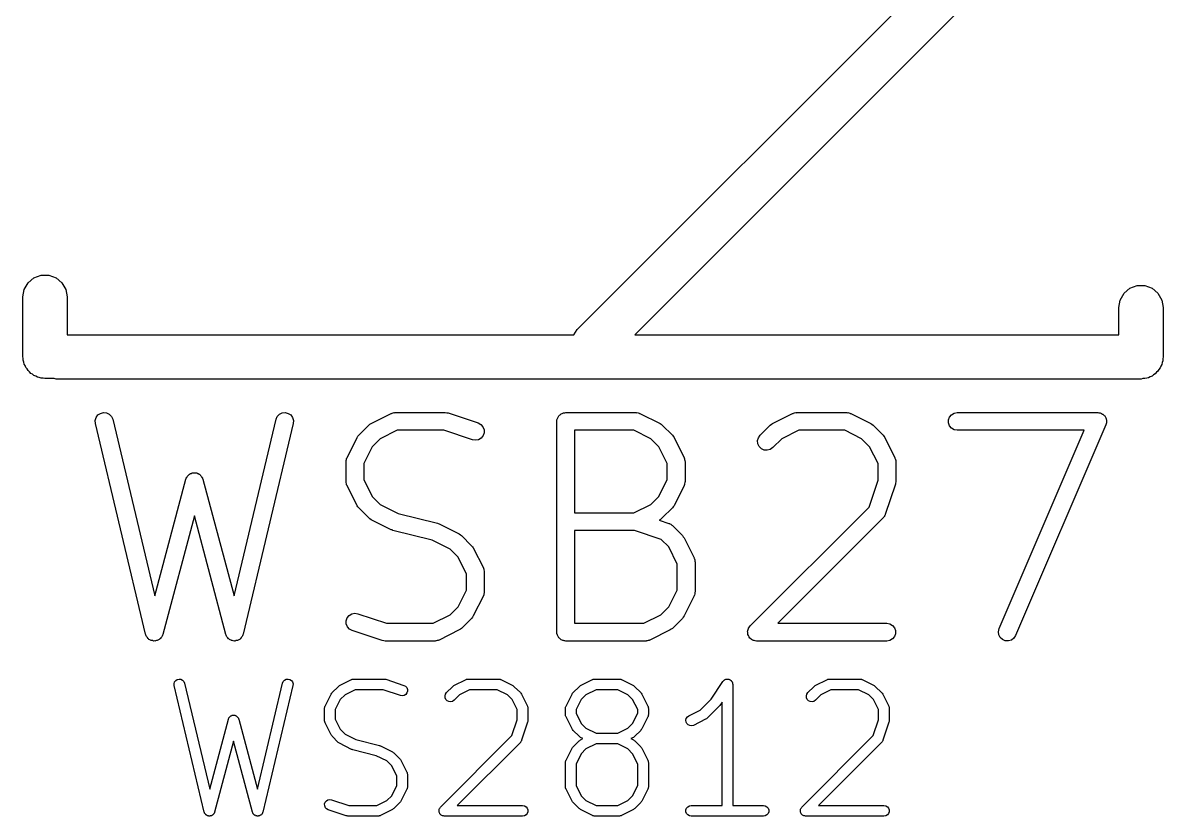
# Model space of a CAD drawing. Extents: x 0 to 102, y -163 to 0.
# Drawn here: x 68.69 to 73.91, y -160.7 to -157.06 of the extents above; entities that cross this region are included whole.
import ezdxf

# ---------------------------------------------------------------- set-up
doc = ezdxf.new("R2010")
doc.units = 0
doc.header["$MEASUREMENT"] = 0
doc.layers.add('BLACK', color=7, linetype='CONTINUOUS')

msp = doc.modelspace()

# ---------------------------------------------------------------- linework, layer by layer
at = {"layer": 'Black'}
for p, q in [((71.2282, -158.468), (73.7384, -155.958)), ((73.7384, -156.245), (71.4919, -158.492)), ((68.7127, -158.254), (68.7397, -158.231)), ((68.7397, -158.231), (68.7728, -158.219)), ((68.7728, -158.219), (68.8081, -158.219)), ((68.8081, -158.219), (68.8413, -158.231)), ((68.8413, -158.231), (68.8683, -158.254)), ((68.6889, -158.319), (68.695, -158.284)), ((68.695, -158.284), (68.7127, -158.254)), ((68.8683, -158.254), (68.886, -158.284)), ((68.886, -158.284), (68.8921, -158.319)), ((73.7317, -158.302), (73.7587, -158.279)), ((73.7587, -158.279), (73.7919, -158.267)), ((73.7919, -158.267), (73.8272, -158.267)), ((73.8272, -158.267), (73.8603, -158.279)), ((73.8603, -158.279), (73.8873, -158.302)), ((68.6889, -158.591), (68.6889, -158.319)), ((68.8921, -158.319), (68.8921, -158.492)), ((73.7079, -158.367), (73.714, -158.333)), ((73.714, -158.333), (73.7317, -158.302)), ((73.8873, -158.302), (73.905, -158.333)), ((73.905, -158.333), (73.9111, -158.367)), ((73.7079, -158.492), (73.7079, -158.367)), ((73.9111, -158.367), (73.9111, -158.593)), ((68.8921, -158.492), (71.2116, -158.492)), ((71.2116, -158.492), (71.2282, -158.468)), ((71.4919, -158.492), (73.7079, -158.492)), ((68.6904, -158.6), (68.6889, -158.591)), ((73.9111, -158.593), (73.9096, -158.602)), ((68.6904, -158.608), (68.6904, -158.6)), ((68.6935, -158.617), (68.6904, -158.608)), ((68.695, -158.626), (68.6935, -158.617)), ((68.6995, -158.633), (68.695, -158.626)), ((68.7025, -158.642), (68.6995, -158.633)), ((68.7082, -158.648), (68.7025, -158.642)), ((68.7127, -158.656), (68.7082, -158.648)), ((73.8975, -158.644), (73.8918, -158.651)), ((73.9005, -158.636), (73.8975, -158.644)), ((73.905, -158.628), (73.9005, -158.636)), ((73.9065, -158.619), (73.905, -158.628)), ((73.9096, -158.611), (73.9065, -158.619)), ((73.9096, -158.602), (73.9096, -158.611)), ((68.7195, -158.662), (68.7127, -158.656)), ((68.7252, -158.669), (68.7195, -158.662)), ((68.7329, -158.673), (68.7252, -158.669)), ((68.7397, -158.679), (68.7329, -158.673)), ((68.748, -158.682), (68.7397, -158.679)), ((68.7557, -158.686), (68.748, -158.682)), ((68.7645, -158.688), (68.7557, -158.686)), ((68.7728, -158.691), (68.7645, -158.688)), ((68.7817, -158.691), (68.7728, -158.691)), ((68.7905, -158.692), (68.7817, -158.691)), ((68.8209, -158.692), (68.7905, -158.692)), ((68.8236, -158.693), (68.8209, -158.692)), ((68.8325, -158.693), (68.8236, -158.693)), ((68.8413, -158.695), (68.8325, -158.693)), ((73.8095, -158.695), (68.8413, -158.695)), ((73.8183, -158.693), (73.8095, -158.695)), ((73.8272, -158.693), (73.8183, -158.693)), ((73.8355, -158.69), (73.8272, -158.693)), ((73.8443, -158.689), (73.8355, -158.69)), ((73.852, -158.684), (73.8443, -158.689)), ((73.8603, -158.681), (73.852, -158.684)), ((73.8671, -158.676), (73.8603, -158.681)), ((73.8748, -158.671), (73.8671, -158.676)), ((73.8805, -158.664), (73.8748, -158.671)), ((73.8873, -158.659), (73.8805, -158.664)), ((73.8918, -158.651), (73.8873, -158.659)), ((69.0245, -158.871), (69.033, -158.859)), ((69.033, -158.859), (69.0448, -158.852)), ((69.0448, -158.852), (69.0585, -158.848)), ((69.0585, -158.848), (69.0725, -158.85)), ((69.0725, -158.85), (69.0851, -158.856)), ((69.0851, -158.856), (69.0948, -158.866)), ((69.8543, -158.866), (69.864, -158.856)), ((69.864, -158.856), (69.8766, -158.85)), ((69.8766, -158.85), (69.8906, -158.848)), ((69.8906, -158.848), (69.9043, -158.852)), ((69.9043, -158.852), (69.9161, -158.859)), ((69.9161, -158.859), (69.9245, -158.871)), ((70.2837, -158.898), (70.3756, -158.852)), ((70.3756, -158.852), (70.3778, -158.852)), ((70.3778, -158.852), (70.3799, -158.851)), ((70.3799, -158.851), (70.3846, -158.85)), ((70.3846, -158.85), (70.3891, -158.848)), ((70.3891, -158.848), (70.3915, -158.849)), ((70.3915, -158.849), (70.3938, -158.848)), ((70.3938, -158.848), (70.6236, -158.848)), ((70.6236, -158.848), (70.63, -158.849)), ((70.63, -158.849), (70.6364, -158.85)), ((70.6364, -158.85), (70.7743, -158.896)), ((71.1467, -158.86), (71.149, -158.858)), ((71.149, -158.858), (71.1521, -158.856)), ((71.1521, -158.856), (71.1548, -158.854)), ((71.1548, -158.854), (71.1582, -158.852)), ((71.1582, -158.852), (71.1612, -158.851)), ((71.1612, -158.851), (71.1647, -158.85)), ((71.1647, -158.85), (71.1681, -158.849)), ((71.1681, -158.849), (71.1716, -158.849)), ((71.1716, -158.849), (71.1751, -158.848)), ((71.1751, -158.848), (71.4969, -158.848)), ((71.4969, -158.848), (71.4992, -158.849)), ((71.4992, -158.849), (71.5015, -158.848)), ((71.5015, -158.848), (71.5061, -158.85)), ((71.5061, -158.85), (71.5108, -158.851)), ((71.5108, -158.851), (71.5128, -158.852)), ((71.5128, -158.852), (71.515, -158.852)), ((71.515, -158.852), (71.607, -158.898)), ((72.1222, -158.898), (72.2141, -158.852)), ((72.2141, -158.852), (72.2163, -158.852)), ((72.2163, -158.852), (72.2184, -158.851)), ((72.2184, -158.851), (72.223, -158.85)), ((72.223, -158.85), (72.2276, -158.848)), ((72.2276, -158.848), (72.2299, -158.849)), ((72.2299, -158.849), (72.2323, -158.848)), ((72.2323, -158.848), (72.4621, -158.848)), ((72.4621, -158.848), (72.4644, -158.849)), ((72.4644, -158.849), (72.4667, -158.848)), ((72.4667, -158.848), (72.4713, -158.85)), ((72.4713, -158.85), (72.476, -158.851)), ((72.476, -158.851), (72.478, -158.852)), ((72.478, -158.852), (72.4802, -158.852)), ((72.4802, -158.852), (72.5722, -158.898)), ((72.9325, -158.869), (72.9415, -158.858)), ((72.9415, -158.858), (72.9537, -158.851)), ((72.9537, -158.851), (72.9676, -158.848)), ((72.9676, -158.848), (73.6111, -158.848)), ((73.6111, -158.848), (73.6157, -158.849)), ((73.6157, -158.849), (73.6204, -158.849)), ((73.6204, -158.849), (73.6226, -158.85)), ((73.6226, -158.85), (73.625, -158.851)), ((73.625, -158.851), (73.6291, -158.853)), ((73.6291, -158.853), (73.6334, -158.855)), ((73.6334, -158.855), (73.6351, -158.856)), ((73.6351, -158.856), (73.6372, -158.858)), ((73.6372, -158.858), (73.6402, -158.861)), ((69.0205, -158.884), (69.0245, -158.871)), ((69.0214, -158.898), (69.0205, -158.884)), ((69.2512, -159.863), (69.0214, -158.898)), ((69.0948, -158.866), (69.1004, -158.879)), ((69.1004, -158.879), (69.2929, -159.688)), ((69.6562, -159.688), (69.8487, -158.879)), ((69.9277, -158.898), (69.6979, -159.863)), ((69.8487, -158.879), (69.8543, -158.866)), ((69.9245, -158.871), (69.9286, -158.884)), ((69.9286, -158.884), (69.9277, -158.898)), ((70.2272, -158.952), (70.2731, -158.906)), ((70.2731, -158.906), (70.2784, -158.902)), ((70.2784, -158.902), (70.2837, -158.898)), ((70.7743, -158.896), (70.7867, -158.903)), ((70.7867, -158.903), (70.7961, -158.914)), ((71.1345, -158.889), (71.1351, -158.885)), ((71.1345, -159.854), (71.1345, -158.889)), ((71.1351, -158.882), (71.1363, -158.878)), ((71.1351, -158.885), (71.1351, -158.882)), ((71.1363, -158.878), (71.1369, -158.875)), ((71.1369, -158.875), (71.1387, -158.872)), ((71.1387, -158.872), (71.1399, -158.869)), ((71.1399, -158.869), (71.1422, -158.866)), ((71.1422, -158.866), (71.144, -158.863)), ((71.144, -158.863), (71.1467, -158.86)), ((71.607, -158.898), (71.6122, -158.902)), ((71.6122, -158.902), (71.6175, -158.906)), ((71.6175, -158.906), (71.6635, -158.952)), ((72.0656, -158.952), (72.1116, -158.906)), ((72.1116, -158.906), (72.1169, -158.902)), ((72.1169, -158.902), (72.1222, -158.898)), ((72.5722, -158.898), (72.5774, -158.902)), ((72.5774, -158.902), (72.5827, -158.906)), ((72.5827, -158.906), (72.6287, -158.952)), ((72.9276, -158.882), (72.9325, -158.869)), ((72.9276, -158.896), (72.9276, -158.882)), ((72.9325, -158.909), (72.9276, -158.896)), ((72.9415, -158.92), (72.9325, -158.909)), ((73.6485, -158.905), (73.2348, -159.87)), ((73.6402, -158.861), (73.6437, -158.864)), ((73.6437, -158.864), (73.6447, -158.867)), ((73.6447, -158.867), (73.6463, -158.869)), ((73.6463, -158.869), (73.6479, -158.873)), ((73.6479, -158.873), (73.65, -158.877)), ((73.6495, -158.9), (73.6485, -158.905)), ((73.6511, -158.896), (73.6495, -158.9)), ((73.65, -158.877), (73.6503, -158.879)), ((73.6503, -158.879), (73.6511, -158.882)), ((73.6511, -158.882), (73.6511, -158.886)), ((73.6511, -158.886), (73.6517, -158.891)), ((73.6517, -158.891), (73.6511, -158.893)), ((73.6511, -158.893), (73.6511, -158.896)), ((70.1736, -159.055), (70.2195, -158.963)), ((70.2195, -158.963), (70.2234, -158.957)), ((70.2234, -158.957), (70.2272, -158.952)), ((70.4034, -158.929), (70.3259, -158.968)), ((70.617, -158.929), (70.4034, -158.929)), ((70.7486, -158.973), (70.617, -158.929)), ((70.7972, -158.954), (70.7884, -158.965)), ((70.7961, -158.914), (70.8013, -158.927)), ((70.8017, -158.941), (70.7972, -158.954)), ((70.8013, -158.927), (70.8017, -158.941)), ((71.2158, -158.929), (71.2158, -159.308)), ((71.4873, -158.929), (71.2158, -158.929)), ((71.5647, -158.968), (71.4873, -158.929)), ((71.6635, -158.952), (71.6672, -158.957)), ((71.6672, -158.957), (71.6711, -158.963)), ((71.6711, -158.963), (71.7171, -159.055)), ((72.0575, -158.964), (72.0656, -158.952)), ((72.2419, -158.929), (72.1644, -158.968)), ((72.4525, -158.929), (72.2419, -158.929)), ((72.5299, -158.968), (72.4525, -158.929)), ((72.6287, -158.952), (72.6324, -158.957)), ((72.6324, -158.957), (72.6363, -158.963)), ((72.6363, -158.963), (72.6823, -159.055)), ((72.9537, -158.927), (72.9415, -158.92)), ((72.9676, -158.929), (72.9537, -158.927)), ((73.5495, -158.929), (72.9676, -158.929)), ((73.1601, -159.838), (73.5495, -158.929)), ((70.2893, -159.005), (70.2506, -159.082)), ((70.3259, -158.968), (70.2893, -159.005)), ((70.7626, -158.975), (70.7486, -158.973)), ((70.7764, -158.973), (70.7626, -158.975)), ((70.7884, -158.965), (70.7764, -158.973)), ((71.6014, -159.005), (71.5647, -158.968)), ((71.6401, -159.082), (71.6014, -159.005)), ((72.0539, -158.977), (72.0575, -158.964)), ((72.0551, -158.991), (72.0539, -158.977)), ((72.0611, -159.004), (72.0551, -158.991)), ((72.0711, -159.014), (72.0611, -159.004)), ((72.0839, -159.02), (72.0711, -159.014)), ((72.1231, -159.009), (72.1115, -159.018)), ((72.1644, -158.968), (72.1231, -159.009)), ((72.5666, -159.005), (72.5299, -158.968)), ((72.6053, -159.082), (72.5666, -159.005)), ((70.1696, -159.068), (70.1709, -159.063)), ((70.1697, -159.07), (70.1696, -159.068)), ((70.1709, -159.063), (70.1717, -159.059)), ((70.1717, -159.059), (70.1729, -159.057)), ((70.1729, -159.057), (70.1736, -159.055)), ((71.7171, -159.055), (71.7177, -159.057)), ((71.7177, -159.057), (71.7189, -159.059)), ((71.7189, -159.059), (71.7197, -159.063)), ((71.7197, -159.063), (71.7211, -159.068)), ((71.7211, -159.068), (71.7209, -159.07)), ((72.0979, -159.021), (72.0839, -159.02)), ((72.1115, -159.018), (72.0979, -159.021)), ((72.6823, -159.055), (72.6829, -159.057)), ((72.6829, -159.057), (72.6841, -159.059)), ((72.6841, -159.059), (72.6849, -159.063)), ((72.6849, -159.063), (72.6863, -159.068)), ((72.6863, -159.068), (72.6861, -159.07)), ((70.1693, -159.073), (70.1697, -159.07)), ((70.1693, -159.165), (70.1693, -159.073)), ((70.2506, -159.082), (70.2506, -159.155)), ((71.6401, -159.155), (71.6401, -159.082)), ((71.7209, -159.07), (71.7214, -159.073)), ((71.7214, -159.073), (71.7214, -159.165)), ((72.6053, -159.158), (72.6053, -159.082)), ((72.6861, -159.07), (72.6866, -159.073)), ((72.6866, -159.073), (72.6866, -159.165)), ((69.2929, -159.688), (69.4353, -159.154)), ((69.4353, -159.154), (69.4368, -159.151)), ((69.4368, -159.151), (69.4377, -159.147)), ((69.4377, -159.147), (69.4397, -159.145)), ((69.4397, -159.145), (69.4412, -159.141)), ((69.4412, -159.141), (69.4438, -159.139)), ((69.4438, -159.139), (69.4458, -159.136)), ((69.4458, -159.136), (69.4487, -159.134)), ((69.4487, -159.134), (69.4512, -159.131)), ((69.4512, -159.131), (69.4545, -159.13)), ((69.4545, -159.13), (69.4574, -159.128)), ((69.4574, -159.128), (69.4608, -159.127)), ((69.4608, -159.127), (69.464, -159.125)), ((69.464, -159.125), (69.4676, -159.125)), ((69.4676, -159.125), (69.471, -159.124)), ((69.471, -159.124), (69.4745, -159.124)), ((69.4745, -159.124), (69.478, -159.124)), ((69.478, -159.124), (69.4815, -159.125)), ((69.4815, -159.125), (69.4851, -159.125)), ((69.4851, -159.125), (69.4883, -159.127)), ((69.4883, -159.127), (69.4917, -159.128)), ((69.4917, -159.128), (69.4946, -159.13)), ((69.4946, -159.13), (69.4979, -159.131)), ((69.4979, -159.131), (69.5004, -159.134)), ((69.5004, -159.134), (69.5032, -159.136)), ((69.5032, -159.136), (69.5053, -159.139)), ((69.5053, -159.139), (69.5079, -159.141)), ((69.5079, -159.141), (69.5093, -159.145)), ((69.5093, -159.145), (69.5114, -159.147)), ((69.5114, -159.147), (69.5123, -159.151)), ((69.5123, -159.151), (69.5138, -159.154)), ((69.5138, -159.154), (69.6562, -159.688)), ((70.1697, -159.167), (70.1693, -159.165)), ((70.1696, -159.169), (70.1697, -159.167)), ((70.1709, -159.174), (70.1696, -159.169)), ((70.2506, -159.155), (70.2893, -159.232)), ((71.6014, -159.232), (71.6401, -159.155)), ((71.7211, -159.169), (71.7197, -159.174)), ((71.7214, -159.165), (71.7209, -159.167)), ((71.7209, -159.167), (71.7211, -159.169)), ((72.5644, -159.281), (72.6053, -159.158)), ((72.6854, -159.171), (72.6845, -159.177)), ((72.6866, -159.165), (72.6854, -159.171)), ((70.1717, -159.179), (70.1709, -159.174)), ((70.1729, -159.181), (70.1717, -159.179)), ((70.1736, -159.183), (70.1729, -159.181)), ((70.2195, -159.275), (70.1736, -159.183)), ((71.7171, -159.183), (71.6711, -159.275)), ((71.7177, -159.181), (71.7171, -159.183)), ((71.7189, -159.179), (71.7177, -159.181)), ((71.7197, -159.174), (71.7189, -159.179)), ((72.6845, -159.177), (72.6385, -159.315)), ((70.2234, -159.28), (70.2195, -159.275)), ((70.2893, -159.232), (70.3259, -159.269)), ((70.3259, -159.269), (70.408, -159.31)), ((71.4873, -159.308), (71.5647, -159.269)), ((71.5647, -159.269), (71.6014, -159.232)), ((71.6711, -159.275), (71.6672, -159.28)), ((69.4745, -159.322), (69.33, -159.865)), ((69.6191, -159.865), (69.4745, -159.322)), ((70.2272, -159.285), (70.2234, -159.28)), ((70.2731, -159.331), (70.2272, -159.285)), ((70.408, -159.31), (70.5875, -159.355)), ((71.2158, -159.308), (71.4873, -159.308)), ((71.6635, -159.285), (71.6175, -159.331)), ((71.6672, -159.28), (71.6635, -159.285)), ((72.0197, -159.825), (72.5644, -159.281)), ((72.63, -159.329), (72.6287, -159.331)), ((72.6318, -159.328), (72.63, -159.329)), ((72.6341, -159.324), (72.6318, -159.328)), ((72.6368, -159.32), (72.6341, -159.324)), ((72.6374, -159.317), (72.6368, -159.32)), ((72.6385, -159.315), (72.6374, -159.317)), ((70.2784, -159.335), (70.2731, -159.331)), ((70.2837, -159.339), (70.2784, -159.335)), ((70.3756, -159.385), (70.2837, -159.339)), ((70.5875, -159.355), (70.5915, -159.357)), ((70.5915, -159.357), (70.5958, -159.358)), ((70.5958, -159.358), (70.6877, -159.404)), ((71.607, -159.339), (71.6028, -159.341)), ((71.6028, -159.341), (71.6476, -159.356)), ((71.6122, -159.335), (71.607, -159.339)), ((71.6175, -159.331), (71.6122, -159.335)), ((71.6476, -159.356), (71.6497, -159.357)), ((71.6497, -159.357), (71.6519, -159.358)), ((71.6519, -159.358), (71.6558, -159.36)), ((71.6558, -159.36), (71.66, -159.363)), ((71.66, -159.363), (71.6616, -159.364)), ((71.6616, -159.364), (71.6635, -159.366)), ((71.6635, -159.366), (71.7095, -159.412)), ((72.6287, -159.331), (72.1465, -159.813)), ((70.3799, -159.386), (70.3756, -159.385)), ((70.3839, -159.388), (70.3799, -159.386)), ((70.5634, -159.433), (70.3839, -159.388)), ((70.6455, -159.474), (70.5634, -159.433)), ((70.6877, -159.404), (70.693, -159.408)), ((70.693, -159.408), (70.6983, -159.412)), ((70.6983, -159.412), (70.7443, -159.458)), ((71.2158, -159.389), (71.2158, -159.813)), ((71.4903, -159.389), (71.2158, -159.389)), ((71.6128, -159.43), (71.4903, -159.389)), ((71.6473, -159.464), (71.6128, -159.43)), ((71.7095, -159.412), (71.7132, -159.417)), ((71.7132, -159.417), (71.7171, -159.422)), ((71.7171, -159.422), (71.763, -159.514)), ((70.6821, -159.51), (70.6455, -159.474)), ((70.7443, -159.458), (70.748, -159.463)), ((70.748, -159.463), (70.7519, -159.468)), ((70.7519, -159.468), (70.7978, -159.56)), ((71.686, -159.542), (71.6473, -159.464)), ((70.7208, -159.588), (70.6821, -159.51)), ((71.763, -159.514), (71.7637, -159.516)), ((71.7637, -159.516), (71.7649, -159.518)), ((71.7649, -159.518), (71.7657, -159.523)), ((71.7657, -159.523), (71.767, -159.528)), ((71.767, -159.528), (71.7669, -159.53)), ((71.7669, -159.53), (71.7673, -159.532)), ((71.7673, -159.532), (71.7673, -159.67)), ((70.7208, -159.661), (70.7208, -159.588)), ((70.7978, -159.56), (70.7985, -159.562)), ((70.7985, -159.562), (70.7997, -159.564)), ((70.7997, -159.564), (70.8005, -159.569)), ((70.8005, -159.569), (70.8019, -159.574)), ((70.8019, -159.574), (70.8017, -159.576)), ((70.8017, -159.576), (70.8021, -159.578)), ((70.8021, -159.578), (70.8021, -159.67)), ((71.686, -159.661), (71.686, -159.542)), ((70.6821, -159.738), (70.7208, -159.661)), ((70.7978, -159.688), (70.7519, -159.78)), ((70.7985, -159.686), (70.7978, -159.688)), ((70.7997, -159.684), (70.7985, -159.686)), ((70.8005, -159.679), (70.7997, -159.684)), ((70.8019, -159.675), (70.8005, -159.679)), ((70.8021, -159.67), (70.8017, -159.672)), ((70.8017, -159.672), (70.8019, -159.675)), ((71.6473, -159.738), (71.686, -159.661)), ((71.763, -159.688), (71.7171, -159.78)), ((71.7637, -159.686), (71.763, -159.688)), ((71.7649, -159.684), (71.7637, -159.686)), ((71.7657, -159.679), (71.7649, -159.684)), ((71.767, -159.675), (71.7657, -159.679)), ((71.7673, -159.67), (71.7669, -159.672)), ((71.7669, -159.672), (71.767, -159.675)), ((70.6455, -159.775), (70.6821, -159.738)), ((71.6107, -159.775), (71.6473, -159.738)), ((70.1697, -159.802), (70.1742, -159.789)), ((70.1742, -159.789), (70.183, -159.778)), ((70.183, -159.778), (70.195, -159.77)), ((70.195, -159.77), (70.2088, -159.767)), ((70.2088, -159.767), (70.2228, -159.77)), ((70.2228, -159.77), (70.3544, -159.813)), ((70.568, -159.813), (70.6455, -159.775)), ((70.7443, -159.791), (70.6983, -159.837)), ((70.748, -159.786), (70.7443, -159.791)), ((70.7519, -159.78), (70.748, -159.786)), ((71.5332, -159.813), (71.6107, -159.775)), ((71.7095, -159.791), (71.6635, -159.837)), ((71.7132, -159.786), (71.7095, -159.791)), ((71.7171, -159.78), (71.7132, -159.786)), ((70.1701, -159.816), (70.1697, -159.802)), ((70.1753, -159.829), (70.1701, -159.816)), ((70.1847, -159.84), (70.1753, -159.829)), ((70.1971, -159.847), (70.1847, -159.84)), ((70.335, -159.893), (70.1971, -159.847)), ((70.3544, -159.813), (70.568, -159.813)), ((70.6877, -159.844), (70.5958, -159.89)), ((70.693, -159.841), (70.6877, -159.844)), ((70.6983, -159.837), (70.693, -159.841)), ((71.2158, -159.813), (71.5332, -159.813)), ((71.6529, -159.844), (71.561, -159.89)), ((71.6582, -159.841), (71.6529, -159.844)), ((71.6635, -159.837), (71.6582, -159.841)), ((72.0079, -159.85), (72.0084, -159.849)), ((72.0084, -159.856), (72.0079, -159.85)), ((72.0084, -159.847), (72.0102, -159.842)), ((72.0084, -159.849), (72.0084, -159.847)), ((72.0102, -159.842), (72.0116, -159.837)), ((72.0116, -159.837), (72.0126, -159.835)), ((72.0126, -159.835), (72.0132, -159.834)), ((72.0132, -159.834), (72.0166, -159.83)), ((72.0166, -159.83), (72.0197, -159.825)), ((72.1465, -159.813), (72.6459, -159.813)), ((72.6459, -159.813), (72.6598, -159.816)), ((72.6598, -159.816), (72.672, -159.823)), ((72.672, -159.823), (72.6811, -159.834)), ((72.6811, -159.834), (72.6859, -159.847)), ((72.6859, -159.847), (72.6859, -159.861)), ((73.1569, -159.852), (73.1601, -159.838)), ((69.2528, -159.867), (69.2512, -159.863)), ((69.2539, -159.871), (69.2528, -159.867)), ((69.2556, -159.874), (69.2539, -159.871)), ((69.2568, -159.876), (69.2556, -159.874)), ((69.2596, -159.879), (69.2568, -159.876)), ((69.262, -159.883), (69.2596, -159.879)), ((69.2644, -159.885), (69.262, -159.883)), ((69.2665, -159.887), (69.2644, -159.885)), ((69.2702, -159.889), (69.2665, -159.887)), ((69.2736, -159.891), (69.2702, -159.889)), ((69.2764, -159.892), (69.2736, -159.891)), ((69.2791, -159.893), (69.2764, -159.892)), ((69.2832, -159.893), (69.2791, -159.893)), ((69.2872, -159.895), (69.2832, -159.893)), ((69.2902, -159.894), (69.2872, -159.895)), ((69.2931, -159.895), (69.2902, -159.894)), ((69.2971, -159.894), (69.2931, -159.895)), ((69.3013, -159.893), (69.2971, -159.894)), ((69.3039, -159.892), (69.3013, -159.893)), ((69.3068, -159.891), (69.3039, -159.892)), ((69.3103, -159.889), (69.3068, -159.891)), ((69.314, -159.887), (69.3103, -159.889)), ((69.3161, -159.885), (69.314, -159.887)), ((69.3186, -159.884), (69.3161, -159.885)), ((69.3211, -159.88), (69.3186, -159.884)), ((69.324, -159.877), (69.3211, -159.88)), ((69.3253, -159.875), (69.324, -159.877)), ((69.327, -159.872), (69.3253, -159.875)), ((69.3282, -159.868), (69.327, -159.872)), ((69.33, -159.865), (69.3282, -159.868)), ((69.6209, -159.868), (69.6191, -159.865)), ((69.6221, -159.872), (69.6209, -159.868)), ((69.6238, -159.875), (69.6221, -159.872)), ((69.6251, -159.877), (69.6238, -159.875)), ((69.628, -159.88), (69.6251, -159.877)), ((69.6305, -159.884), (69.628, -159.88)), ((69.6329, -159.885), (69.6305, -159.884)), ((69.635, -159.887), (69.6329, -159.885)), ((69.6388, -159.889), (69.635, -159.887)), ((69.6423, -159.891), (69.6388, -159.889)), ((69.6451, -159.892), (69.6423, -159.891)), ((69.6478, -159.893), (69.6451, -159.892)), ((69.6519, -159.894), (69.6478, -159.893)), ((69.656, -159.895), (69.6519, -159.894)), ((69.6589, -159.894), (69.656, -159.895)), ((69.6619, -159.895), (69.6589, -159.894)), ((69.6659, -159.893), (69.6619, -159.895)), ((69.67, -159.893), (69.6659, -159.893)), ((69.6727, -159.892), (69.67, -159.893)), ((69.6755, -159.891), (69.6727, -159.892)), ((69.6789, -159.889), (69.6755, -159.891)), ((69.6826, -159.887), (69.6789, -159.889)), ((69.6847, -159.885), (69.6826, -159.887)), ((69.6871, -159.883), (69.6847, -159.885)), ((69.6895, -159.879), (69.6871, -159.883)), ((69.6923, -159.876), (69.6895, -159.879)), ((69.6935, -159.874), (69.6923, -159.876)), ((69.6952, -159.871), (69.6935, -159.874)), ((69.6963, -159.867), (69.6952, -159.871)), ((69.6979, -159.863), (69.6963, -159.867)), ((70.3414, -159.894), (70.335, -159.893)), ((70.3478, -159.895), (70.3414, -159.894)), ((70.5776, -159.895), (70.3478, -159.895)), ((70.5799, -159.894), (70.5776, -159.895)), ((70.5823, -159.894), (70.5799, -159.894)), ((70.5868, -159.893), (70.5823, -159.894)), ((70.5915, -159.892), (70.5868, -159.893)), ((70.5936, -159.891), (70.5915, -159.892)), ((70.5958, -159.89), (70.5936, -159.891)), ((71.1351, -159.858), (71.1345, -159.854)), ((71.1351, -159.861), (71.1351, -159.858)), ((71.1363, -159.864), (71.1351, -159.861)), ((71.1369, -159.868), (71.1363, -159.864)), ((71.1387, -159.871), (71.1369, -159.868)), ((71.1399, -159.874), (71.1387, -159.871)), ((71.1422, -159.877), (71.1399, -159.874)), ((71.144, -159.88), (71.1422, -159.877)), ((71.1467, -159.882), (71.144, -159.88)), ((71.149, -159.885), (71.1467, -159.882)), ((71.1521, -159.887), (71.149, -159.885)), ((71.1548, -159.889), (71.1521, -159.887)), ((71.1582, -159.89), (71.1548, -159.889)), ((71.1612, -159.892), (71.1582, -159.89)), ((71.1647, -159.893), (71.1612, -159.892)), ((71.1681, -159.894), (71.1647, -159.893)), ((71.1716, -159.894), (71.1681, -159.894)), ((71.1751, -159.895), (71.1716, -159.894)), ((71.5428, -159.895), (71.1751, -159.895)), ((71.5451, -159.894), (71.5428, -159.895)), ((71.5475, -159.894), (71.5451, -159.894)), ((71.552, -159.893), (71.5475, -159.894)), ((71.5567, -159.892), (71.552, -159.893)), ((71.5588, -159.891), (71.5567, -159.892)), ((71.561, -159.89), (71.5588, -159.891)), ((72.0084, -159.861), (72.0084, -159.856)), ((72.009, -159.863), (72.0084, -159.861)), ((72.0092, -159.865), (72.009, -159.863)), ((72.0114, -159.869), (72.0092, -159.865)), ((72.0132, -159.874), (72.0114, -159.869)), ((72.0144, -159.876), (72.0132, -159.874)), ((72.0151, -159.877), (72.0144, -159.876)), ((72.0189, -159.881), (72.0151, -159.877)), ((72.0223, -159.885), (72.0189, -159.881)), ((72.0238, -159.886), (72.0223, -159.885)), ((72.0251, -159.887), (72.0238, -159.886)), ((72.0299, -159.89), (72.0251, -159.887)), ((72.0345, -159.892), (72.0299, -159.89)), ((72.0363, -159.893), (72.0345, -159.892)), ((72.0379, -159.893), (72.0363, -159.893)), ((72.0432, -159.894), (72.0379, -159.893)), ((72.0484, -159.895), (72.0432, -159.894)), ((72.6459, -159.895), (72.0484, -159.895)), ((72.6598, -159.892), (72.6459, -159.895)), ((72.672, -159.885), (72.6598, -159.892)), ((72.6811, -159.874), (72.672, -159.885)), ((72.6859, -159.861), (72.6811, -159.874)), ((73.1586, -159.866), (73.1569, -159.852)), ((73.1649, -159.878), (73.1586, -159.866)), ((73.1752, -159.888), (73.1649, -159.878)), ((73.1882, -159.894), (73.1752, -159.888)), ((73.2023, -159.894), (73.1882, -159.894)), ((73.2158, -159.89), (73.2023, -159.894)), ((73.2271, -159.882), (73.2158, -159.89)), ((73.2348, -159.87), (73.2271, -159.882)), ((69.3815, -160.09), (69.3839, -160.082)), ((69.382, -160.099), (69.3815, -160.09)), ((69.5199, -160.678), (69.382, -160.099)), ((69.3839, -160.082), (69.389, -160.076)), ((69.389, -160.076), (69.3961, -160.071)), ((69.3961, -160.071), (69.4043, -160.069)), ((69.4043, -160.069), (69.4127, -160.07)), ((69.4127, -160.07), (69.4203, -160.074)), ((69.4203, -160.074), (69.4261, -160.08)), ((69.4261, -160.08), (69.4295, -160.088)), ((69.4295, -160.088), (69.545, -160.573)), ((69.7629, -160.573), (69.8784, -160.088)), ((69.9258, -160.099), (69.788, -160.678)), ((69.8784, -160.088), (69.8818, -160.08)), ((69.8818, -160.08), (69.8876, -160.074)), ((69.8876, -160.074), (69.8952, -160.07)), ((69.8952, -160.07), (69.9036, -160.069)), ((69.9036, -160.069), (69.9118, -160.071)), ((69.9118, -160.071), (69.9189, -160.076)), ((69.9189, -160.076), (69.9239, -160.082)), ((69.9239, -160.082), (69.9263, -160.09)), ((69.9263, -160.09), (69.9258, -160.099)), ((70.1055, -160.131), (70.1331, -160.104)), ((70.1331, -160.104), (70.1363, -160.101)), ((70.1363, -160.101), (70.1394, -160.099)), ((70.1394, -160.099), (70.1946, -160.071)), ((70.1946, -160.071), (70.1959, -160.071)), ((70.1959, -160.071), (70.1971, -160.07)), ((70.1971, -160.07), (70.1999, -160.07)), ((70.1999, -160.07), (70.2027, -160.069)), ((70.2027, -160.069), (70.2041, -160.069)), ((70.2041, -160.069), (70.2055, -160.069)), ((70.2055, -160.069), (70.3434, -160.069)), ((70.3434, -160.069), (70.3472, -160.07)), ((70.3472, -160.07), (70.3511, -160.07)), ((70.3511, -160.07), (70.4338, -160.098)), ((70.4338, -160.098), (70.4412, -160.102)), ((70.4412, -160.102), (70.4469, -160.108)), ((70.4469, -160.108), (70.45, -160.116)), ((70.6295, -160.131), (70.657, -160.104)), ((70.657, -160.104), (70.6602, -160.101)), ((70.6602, -160.101), (70.6634, -160.099)), ((70.6634, -160.099), (70.7185, -160.071)), ((70.7185, -160.071), (70.7199, -160.071)), ((70.7199, -160.071), (70.7211, -160.07)), ((70.7211, -160.07), (70.7239, -160.07)), ((70.7239, -160.07), (70.7266, -160.069)), ((70.7266, -160.069), (70.728, -160.069)), ((70.728, -160.069), (70.7294, -160.069)), ((70.7294, -160.069), (70.8673, -160.069)), ((70.8673, -160.069), (70.8687, -160.069)), ((70.8687, -160.069), (70.8701, -160.069)), ((70.8701, -160.069), (70.8728, -160.07)), ((70.8728, -160.07), (70.8757, -160.07)), ((70.8757, -160.07), (70.8769, -160.071)), ((70.8769, -160.071), (70.8782, -160.071)), ((70.8782, -160.071), (70.9334, -160.099)), ((70.9334, -160.099), (70.9365, -160.101)), ((70.9365, -160.101), (70.9397, -160.104)), ((70.9397, -160.104), (70.9673, -160.131)), ((71.2086, -160.131), (71.2362, -160.104)), ((71.2362, -160.104), (71.2394, -160.101)), ((71.2394, -160.101), (71.2425, -160.099)), ((71.2425, -160.099), (71.2976, -160.071)), ((71.2976, -160.071), (71.299, -160.071)), ((71.299, -160.071), (71.3002, -160.07)), ((71.3002, -160.07), (71.303, -160.07)), ((71.303, -160.07), (71.3058, -160.069)), ((71.3058, -160.069), (71.3072, -160.069)), ((71.3072, -160.069), (71.3086, -160.069)), ((71.3086, -160.069), (71.4189, -160.069)), ((71.4189, -160.069), (71.4202, -160.069)), ((71.4202, -160.069), (71.4216, -160.069)), ((71.4216, -160.069), (71.4244, -160.07)), ((71.4244, -160.07), (71.4272, -160.07)), ((71.4272, -160.07), (71.4284, -160.071)), ((71.4284, -160.071), (71.4298, -160.071)), ((71.4298, -160.071), (71.4849, -160.099)), ((71.4849, -160.099), (71.4881, -160.101)), ((71.4881, -160.101), (71.4913, -160.104)), ((71.4913, -160.104), (71.5188, -160.131)), ((71.8411, -160.161), (71.895, -160.08)), ((71.895, -160.08), (71.8959, -160.079)), ((71.8959, -160.079), (71.8966, -160.078)), ((71.8966, -160.078), (71.8988, -160.076)), ((71.8988, -160.076), (71.9008, -160.074)), ((71.9008, -160.074), (71.902, -160.073)), ((71.902, -160.073), (71.9031, -160.072)), ((71.9031, -160.072), (71.9058, -160.071)), ((71.9058, -160.071), (71.9084, -160.07)), ((71.9084, -160.07), (71.9097, -160.07)), ((71.9097, -160.07), (71.911, -160.069)), ((71.911, -160.069), (71.9139, -160.069)), ((71.9139, -160.069), (71.9168, -160.069)), ((71.9168, -160.069), (71.9181, -160.069)), ((71.9181, -160.069), (71.9195, -160.069)), ((71.9195, -160.069), (71.9222, -160.07)), ((71.9222, -160.07), (71.925, -160.071)), ((71.925, -160.071), (71.9262, -160.072)), ((71.9262, -160.072), (71.9274, -160.072)), ((71.9274, -160.072), (71.9297, -160.074)), ((71.9297, -160.074), (71.9321, -160.076)), ((71.9321, -160.076), (71.9329, -160.077)), ((71.9329, -160.077), (71.9339, -160.078)), ((71.9339, -160.078), (71.9354, -160.08)), ((71.9354, -160.08), (71.9371, -160.082)), ((71.9371, -160.082), (71.9375, -160.084)), ((71.9375, -160.084), (71.9382, -160.085)), ((71.9382, -160.085), (71.9387, -160.088)), ((71.9387, -160.088), (71.9395, -160.091)), ((71.9395, -160.091), (71.9394, -160.092)), ((71.9394, -160.092), (71.9396, -160.093)), ((71.9396, -160.093), (71.9396, -160.648)), ((72.2841, -160.131), (72.3117, -160.104)), ((72.3117, -160.104), (72.3149, -160.101)), ((72.3149, -160.101), (72.318, -160.099)), ((72.318, -160.099), (72.3732, -160.071)), ((72.3732, -160.071), (72.3745, -160.071)), ((72.3745, -160.071), (72.3757, -160.07)), ((72.3757, -160.07), (72.3785, -160.07)), ((72.3785, -160.07), (72.3813, -160.069)), ((72.3813, -160.069), (72.3827, -160.069)), ((72.3827, -160.069), (72.3841, -160.069)), ((72.3841, -160.069), (72.5219, -160.069)), ((72.5219, -160.069), (72.5233, -160.069)), ((72.5233, -160.069), (72.5247, -160.069)), ((72.5247, -160.069), (72.5275, -160.07)), ((72.5275, -160.07), (72.5303, -160.07)), ((72.5303, -160.07), (72.5315, -160.071)), ((72.5315, -160.071), (72.5329, -160.071)), ((72.5329, -160.071), (72.588, -160.099)), ((72.588, -160.099), (72.5911, -160.101)), ((72.5911, -160.101), (72.5943, -160.104)), ((72.5943, -160.104), (72.6219, -160.131)), ((70.0733, -160.193), (70.1009, -160.138)), ((70.1009, -160.138), (70.1033, -160.134)), ((70.1033, -160.134), (70.1055, -160.131)), ((70.1428, -160.163), (70.1195, -160.209)), ((70.1648, -160.141), (70.1428, -160.163)), ((70.2112, -160.118), (70.1648, -160.141)), ((70.3394, -160.118), (70.2112, -160.118)), ((70.4184, -160.144), (70.3394, -160.118)), ((70.4268, -160.145), (70.4184, -160.144)), ((70.435, -160.144), (70.4268, -160.145)), ((70.4423, -160.139), (70.435, -160.144)), ((70.4475, -160.132), (70.4423, -160.139)), ((70.4502, -160.124), (70.4475, -160.132)), ((70.45, -160.116), (70.4502, -160.124)), ((70.6224, -160.146), (70.6246, -160.138)), ((70.6231, -160.155), (70.6224, -160.146)), ((70.6267, -160.162), (70.6231, -160.155)), ((70.6246, -160.138), (70.6295, -160.131)), ((70.6327, -160.168), (70.6267, -160.162)), ((70.6887, -160.141), (70.6639, -160.166)), ((70.7352, -160.118), (70.6887, -160.141)), ((70.8616, -160.118), (70.7352, -160.118)), ((70.908, -160.141), (70.8616, -160.118)), ((70.93, -160.163), (70.908, -160.141)), ((70.9532, -160.209), (70.93, -160.163)), ((70.9673, -160.131), (70.9695, -160.134)), ((70.9695, -160.134), (70.9719, -160.138)), ((70.9719, -160.138), (70.9994, -160.193)), ((71.1764, -160.193), (71.204, -160.138)), ((71.204, -160.138), (71.2063, -160.134)), ((71.2063, -160.134), (71.2086, -160.131)), ((71.2459, -160.163), (71.2226, -160.209)), ((71.2678, -160.141), (71.2459, -160.163)), ((71.3143, -160.118), (71.2678, -160.141)), ((71.4131, -160.118), (71.3143, -160.118)), ((71.4596, -160.141), (71.4131, -160.118)), ((71.4816, -160.163), (71.4596, -160.141)), ((71.5048, -160.209), (71.4816, -160.163)), ((71.5188, -160.131), (71.5211, -160.134)), ((71.5211, -160.134), (71.5234, -160.138)), ((71.5234, -160.138), (71.551, -160.193)), ((71.7905, -160.211), (71.8411, -160.161)), ((72.277, -160.146), (72.2792, -160.138)), ((72.2778, -160.155), (72.277, -160.146)), ((72.2814, -160.162), (72.2778, -160.155)), ((72.2792, -160.138), (72.2841, -160.131)), ((72.2873, -160.168), (72.2814, -160.162)), ((72.3434, -160.141), (72.3186, -160.166)), ((72.3898, -160.118), (72.3434, -160.141)), ((72.5162, -160.118), (72.3898, -160.118)), ((72.5627, -160.141), (72.5162, -160.118)), ((72.5846, -160.163), (72.5627, -160.141)), ((72.6079, -160.209), (72.5846, -160.163)), ((72.6219, -160.131), (72.6242, -160.134)), ((72.6242, -160.134), (72.6265, -160.138)), ((72.6265, -160.138), (72.6541, -160.193)), ((70.0708, -160.204), (70.071, -160.202)), ((70.0708, -160.259), (70.0708, -160.204)), ((70.0709, -160.201), (70.0718, -160.198)), ((70.071, -160.202), (70.0709, -160.201)), ((70.0718, -160.198), (70.0722, -160.195)), ((70.0722, -160.195), (70.0729, -160.194)), ((70.0729, -160.194), (70.0733, -160.193)), ((70.1195, -160.209), (70.1195, -160.253)), ((70.6404, -160.172), (70.6327, -160.168)), ((70.6488, -160.173), (70.6404, -160.172)), ((70.657, -160.171), (70.6488, -160.173)), ((70.6639, -160.166), (70.657, -160.171)), ((70.9532, -160.255), (70.9532, -160.209)), ((70.9994, -160.193), (70.9998, -160.194)), ((70.9998, -160.194), (71.0005, -160.195)), ((71.0005, -160.195), (71.001, -160.198)), ((71.001, -160.198), (71.0019, -160.201)), ((71.0019, -160.201), (71.0018, -160.202)), ((71.0018, -160.202), (71.002, -160.204)), ((71.002, -160.204), (71.002, -160.259)), ((71.1739, -160.204), (71.1741, -160.202)), ((71.1739, -160.231), (71.1739, -160.204)), ((71.174, -160.201), (71.1748, -160.198)), ((71.1741, -160.202), (71.174, -160.201)), ((71.1748, -160.198), (71.1753, -160.195)), ((71.1753, -160.195), (71.176, -160.194)), ((71.176, -160.194), (71.1764, -160.193)), ((71.2226, -160.209), (71.2226, -160.225)), ((71.5048, -160.225), (71.5048, -160.209)), ((71.551, -160.193), (71.5514, -160.194)), ((71.5514, -160.194), (71.5521, -160.195)), ((71.5521, -160.195), (71.5526, -160.198)), ((71.5526, -160.198), (71.5534, -160.201)), ((71.5534, -160.201), (71.5533, -160.202)), ((71.5533, -160.202), (71.5536, -160.204)), ((71.5536, -160.204), (71.5536, -160.231)), ((71.7389, -160.237), (71.7905, -160.211)), ((71.8773, -160.193), (71.8222, -160.248)), ((71.8787, -160.191), (71.8773, -160.193)), ((71.8804, -160.19), (71.8787, -160.191)), ((71.8909, -160.174), (71.8804, -160.19)), ((71.8909, -160.648), (71.8909, -160.174)), ((72.295, -160.172), (72.2873, -160.168)), ((72.3035, -160.173), (72.295, -160.172)), ((72.3116, -160.171), (72.3035, -160.173)), ((72.3186, -160.166), (72.3116, -160.171)), ((72.6079, -160.255), (72.6079, -160.209)), ((72.6541, -160.193), (72.6545, -160.194)), ((72.6545, -160.194), (72.6552, -160.195)), ((72.6552, -160.195), (72.6557, -160.198)), ((72.6557, -160.198), (72.6565, -160.201)), ((72.6565, -160.201), (72.6564, -160.202)), ((72.6564, -160.202), (72.6566, -160.204)), ((72.6566, -160.204), (72.6566, -160.259)), ((69.545, -160.573), (69.6304, -160.252)), ((69.6304, -160.252), (69.6313, -160.251)), ((69.6313, -160.251), (69.6318, -160.248)), ((69.6318, -160.248), (69.633, -160.247)), ((69.633, -160.247), (69.6339, -160.245)), ((69.6339, -160.245), (69.6355, -160.243)), ((69.6355, -160.243), (69.6367, -160.242)), ((69.6367, -160.242), (69.6384, -160.24)), ((69.6384, -160.24), (69.6399, -160.239)), ((69.6399, -160.239), (69.6419, -160.238)), ((69.6419, -160.238), (69.6436, -160.237)), ((69.6436, -160.237), (69.6457, -160.236)), ((69.6457, -160.236), (69.6476, -160.235)), ((69.6476, -160.235), (69.6497, -160.235)), ((69.6497, -160.235), (69.6518, -160.234)), ((69.6518, -160.234), (69.6539, -160.235)), ((69.6539, -160.235), (69.656, -160.234)), ((69.656, -160.234), (69.6581, -160.235)), ((69.6581, -160.235), (69.6603, -160.235)), ((69.6603, -160.235), (69.6622, -160.236)), ((69.6622, -160.236), (69.6642, -160.237)), ((69.6642, -160.237), (69.666, -160.238)), ((69.666, -160.238), (69.6679, -160.239)), ((69.6679, -160.239), (69.6694, -160.24)), ((69.6694, -160.24), (69.6711, -160.242)), ((69.6711, -160.242), (69.6724, -160.243)), ((69.6724, -160.243), (69.6739, -160.245)), ((69.6739, -160.245), (69.6748, -160.247)), ((69.6748, -160.247), (69.676, -160.248)), ((69.676, -160.248), (69.6766, -160.251)), ((69.6766, -160.251), (69.6775, -160.252)), ((69.6775, -160.252), (69.7629, -160.573)), ((70.071, -160.26), (70.0708, -160.259)), ((70.0709, -160.262), (70.071, -160.26)), ((70.0718, -160.264), (70.0709, -160.262)), ((70.0722, -160.267), (70.0718, -160.264)), ((70.0729, -160.268), (70.0722, -160.267)), ((70.0733, -160.27), (70.0729, -160.268)), ((70.1195, -160.253), (70.1428, -160.299)), ((70.9287, -160.328), (70.9532, -160.255)), ((71.0008, -160.266), (70.9732, -160.349)), ((71.0013, -160.263), (71.0008, -160.266)), ((71.002, -160.259), (71.0013, -160.263)), ((71.1741, -160.233), (71.1739, -160.231)), ((71.174, -160.234), (71.1741, -160.233)), ((71.1748, -160.237), (71.174, -160.234)), ((71.1753, -160.24), (71.1748, -160.237)), ((71.176, -160.241), (71.1753, -160.24)), ((71.1764, -160.242), (71.176, -160.241)), ((71.204, -160.297), (71.1764, -160.242)), ((71.2226, -160.225), (71.2459, -160.272)), ((71.4816, -160.272), (71.5048, -160.225)), ((71.551, -160.242), (71.5234, -160.297)), ((71.5514, -160.241), (71.551, -160.242)), ((71.5521, -160.24), (71.5514, -160.241)), ((71.5526, -160.237), (71.5521, -160.24)), ((71.5534, -160.234), (71.5526, -160.237)), ((71.5536, -160.231), (71.5533, -160.233)), ((71.5533, -160.233), (71.5534, -160.234)), ((71.7254, -160.257), (71.7274, -160.249)), ((71.7264, -160.266), (71.7254, -160.257)), ((71.7302, -160.273), (71.7264, -160.266)), ((71.7274, -160.249), (71.7321, -160.242)), ((71.7321, -160.242), (71.7389, -160.237)), ((71.8158, -160.253), (71.7607, -160.281)), ((71.819, -160.251), (71.8158, -160.253)), ((71.8222, -160.248), (71.819, -160.251)), ((72.5834, -160.328), (72.6079, -160.255)), ((72.6554, -160.266), (72.6278, -160.349)), ((72.656, -160.263), (72.6554, -160.266)), ((72.6566, -160.259), (72.656, -160.263)), ((70.1009, -160.325), (70.0733, -160.27)), ((70.1428, -160.299), (70.1648, -160.321)), ((70.1648, -160.321), (70.214, -160.346)), ((71.2063, -160.3), (71.204, -160.297)), ((71.2086, -160.304), (71.2063, -160.3)), ((71.2362, -160.331), (71.2086, -160.304)), ((71.2459, -160.272), (71.2678, -160.294)), ((71.2678, -160.294), (71.3143, -160.317)), ((71.3143, -160.317), (71.4131, -160.317)), ((71.4131, -160.317), (71.4596, -160.294)), ((71.4596, -160.294), (71.4816, -160.272)), ((71.5188, -160.304), (71.4913, -160.331)), ((71.5211, -160.3), (71.5188, -160.304)), ((71.5234, -160.297), (71.5211, -160.3)), ((71.7364, -160.279), (71.7302, -160.273)), ((71.7441, -160.282), (71.7364, -160.279)), ((71.7526, -160.283), (71.7441, -160.282)), ((71.7607, -160.281), (71.7526, -160.283)), ((69.6539, -160.353), (69.5672, -160.679)), ((69.7407, -160.679), (69.6539, -160.353)), ((70.1033, -160.328), (70.1009, -160.325)), ((70.1055, -160.331), (70.1033, -160.328)), ((70.1331, -160.359), (70.1055, -160.331)), ((70.1363, -160.361), (70.1331, -160.359)), ((70.1394, -160.363), (70.1363, -160.361)), ((70.1946, -160.391), (70.1394, -160.363)), ((70.214, -160.346), (70.3217, -160.373)), ((70.3217, -160.373), (70.3241, -160.374)), ((70.6019, -160.655), (70.9287, -160.328)), ((70.9673, -160.359), (70.678, -160.648)), ((70.9681, -160.358), (70.9673, -160.359)), ((70.9692, -160.357), (70.9681, -160.358)), ((70.9705, -160.354), (70.9692, -160.357)), ((70.9721, -160.352), (70.9705, -160.354)), ((70.9725, -160.35), (70.9721, -160.352)), ((70.9732, -160.349), (70.9725, -160.35)), ((71.2086, -160.379), (71.2362, -160.352)), ((71.2394, -160.333), (71.2362, -160.331)), ((71.2362, -160.352), (71.2394, -160.35)), ((71.2425, -160.336), (71.2394, -160.333)), ((71.2394, -160.35), (71.2425, -160.347)), ((71.254, -160.341), (71.2425, -160.336)), ((71.2425, -160.347), (71.254, -160.341)), ((71.3143, -160.366), (71.2678, -160.389)), ((71.4131, -160.366), (71.3143, -160.366)), ((71.4596, -160.389), (71.4131, -160.366)), ((71.4849, -160.336), (71.4734, -160.341)), ((71.4734, -160.341), (71.4849, -160.347)), ((71.4881, -160.333), (71.4849, -160.336)), ((71.4849, -160.347), (71.4881, -160.35)), ((71.4913, -160.331), (71.4881, -160.333)), ((71.4881, -160.35), (71.4913, -160.352)), ((71.4913, -160.352), (71.5188, -160.379)), ((72.2565, -160.655), (72.5834, -160.328)), ((72.6219, -160.359), (72.3326, -160.648)), ((72.6227, -160.358), (72.6219, -160.359)), ((72.6238, -160.357), (72.6227, -160.358)), ((72.6251, -160.354), (72.6238, -160.357)), ((72.6268, -160.352), (72.6251, -160.354)), ((72.6271, -160.35), (72.6268, -160.352)), ((72.6278, -160.349), (72.6271, -160.35)), ((70.1971, -160.392), (70.1946, -160.391)), ((70.1996, -160.393), (70.1971, -160.392)), ((70.3073, -160.42), (70.1996, -160.393)), ((70.3565, -160.444), (70.3073, -160.42)), ((70.3241, -160.374), (70.3267, -160.375)), ((70.3267, -160.375), (70.3818, -160.402)), ((70.3818, -160.402), (70.385, -160.405)), ((70.385, -160.405), (70.3882, -160.407)), ((70.3882, -160.407), (70.4158, -160.435)), ((71.1764, -160.441), (71.204, -160.386)), ((71.204, -160.386), (71.2063, -160.383)), ((71.2063, -160.383), (71.2086, -160.379)), ((71.2459, -160.411), (71.2226, -160.458)), ((71.2678, -160.389), (71.2459, -160.411)), ((71.4816, -160.411), (71.4596, -160.389)), ((71.5048, -160.458), (71.4816, -160.411)), ((71.5188, -160.379), (71.5211, -160.383)), ((71.5211, -160.383), (71.5234, -160.386)), ((71.5234, -160.386), (71.551, -160.441)), ((70.3785, -160.466), (70.3565, -160.444)), ((70.4017, -160.513), (70.3785, -160.466)), ((70.4158, -160.435), (70.418, -160.438)), ((70.418, -160.438), (70.4203, -160.441)), ((70.4203, -160.441), (70.4479, -160.496)), ((71.1739, -160.452), (71.1741, -160.45)), ((71.1739, -160.562), (71.1739, -160.452)), ((71.174, -160.449), (71.1748, -160.446)), ((71.1741, -160.45), (71.174, -160.449)), ((71.1748, -160.446), (71.1753, -160.443)), ((71.1753, -160.443), (71.176, -160.442)), ((71.176, -160.442), (71.1764, -160.441)), ((71.2226, -160.458), (71.2226, -160.556)), ((71.5048, -160.556), (71.5048, -160.458)), ((71.551, -160.441), (71.5514, -160.442)), ((71.5514, -160.442), (71.5521, -160.443)), ((71.5521, -160.443), (71.5526, -160.446)), ((71.5526, -160.446), (71.5534, -160.449)), ((71.5534, -160.449), (71.5533, -160.45)), ((71.5533, -160.45), (71.5536, -160.452)), ((71.5536, -160.452), (71.5536, -160.562)), ((70.4017, -160.556), (70.4017, -160.513)), ((70.4479, -160.496), (70.4483, -160.497)), ((70.4483, -160.497), (70.449, -160.499)), ((70.449, -160.499), (70.4495, -160.501)), ((70.4495, -160.501), (70.4503, -160.504)), ((70.4503, -160.504), (70.4502, -160.506)), ((70.4502, -160.506), (70.4505, -160.507)), ((70.4505, -160.507), (70.4505, -160.562)), ((70.3785, -160.603), (70.4017, -160.556)), ((70.4479, -160.573), (70.4203, -160.628)), ((70.4483, -160.572), (70.4479, -160.573)), ((70.449, -160.57), (70.4483, -160.572)), ((70.4495, -160.568), (70.449, -160.57)), ((70.4503, -160.565), (70.4495, -160.568)), ((70.4505, -160.562), (70.4502, -160.563)), ((70.4502, -160.563), (70.4503, -160.565)), ((71.1741, -160.563), (71.1739, -160.562)), ((71.174, -160.565), (71.1741, -160.563)), ((71.1748, -160.568), (71.174, -160.565)), ((71.1753, -160.57), (71.1748, -160.568)), ((71.176, -160.572), (71.1753, -160.57)), ((71.1764, -160.573), (71.176, -160.572)), ((71.204, -160.628), (71.1764, -160.573)), ((71.2226, -160.556), (71.2459, -160.603)), ((71.4816, -160.603), (71.5048, -160.556)), ((71.551, -160.573), (71.5234, -160.628)), ((71.5514, -160.572), (71.551, -160.573)), ((71.5521, -160.57), (71.5514, -160.572)), ((71.5526, -160.568), (71.5521, -160.57)), ((71.5534, -160.565), (71.5526, -160.568)), ((71.5536, -160.562), (71.5533, -160.563)), ((71.5533, -160.563), (71.5534, -160.565)), ((70.071, -160.641), (70.0737, -160.633)), ((70.0737, -160.633), (70.079, -160.627)), ((70.079, -160.627), (70.0862, -160.622)), ((70.0862, -160.622), (70.0945, -160.62)), ((70.0945, -160.62), (70.1029, -160.622)), ((70.1029, -160.622), (70.1818, -160.648)), ((70.31, -160.648), (70.3565, -160.625)), ((70.3565, -160.625), (70.3785, -160.603)), ((70.418, -160.631), (70.4158, -160.635)), ((70.4203, -160.628), (70.418, -160.631)), ((71.2063, -160.631), (71.204, -160.628)), ((71.2086, -160.635), (71.2063, -160.631)), ((71.2459, -160.603), (71.2678, -160.625)), ((71.2678, -160.625), (71.3143, -160.648)), ((71.4131, -160.648), (71.4596, -160.625)), ((71.4596, -160.625), (71.4816, -160.603)), ((71.5211, -160.631), (71.5188, -160.635)), ((71.5234, -160.628), (71.5211, -160.631)), ((69.5209, -160.68), (69.5199, -160.678)), ((69.5215, -160.683), (69.5209, -160.68)), ((69.5226, -160.684), (69.5215, -160.683)), ((69.5233, -160.686), (69.5226, -160.684)), ((69.525, -160.688), (69.5233, -160.686)), ((69.5636, -160.686), (69.5619, -160.688)), ((69.5644, -160.685), (69.5636, -160.686)), ((69.5654, -160.683), (69.5644, -160.685)), ((69.5661, -160.681), (69.5654, -160.683)), ((69.5672, -160.679), (69.5661, -160.681)), ((69.7417, -160.681), (69.7407, -160.679)), ((69.7424, -160.683), (69.7417, -160.681)), ((69.7435, -160.685), (69.7424, -160.683)), ((69.7442, -160.686), (69.7435, -160.685)), ((69.746, -160.688), (69.7442, -160.686)), ((69.7846, -160.686), (69.7829, -160.688)), ((69.7853, -160.684), (69.7846, -160.686)), ((69.7863, -160.683), (69.7853, -160.684)), ((69.787, -160.68), (69.7863, -160.683)), ((69.788, -160.678), (69.787, -160.68)), ((70.0713, -160.65), (70.071, -160.641)), ((70.0744, -160.658), (70.0713, -160.65)), ((70.08, -160.664), (70.0744, -160.658)), ((70.0874, -160.668), (70.08, -160.664)), ((70.1702, -160.696), (70.0874, -160.668)), ((70.1818, -160.648), (70.31, -160.648)), ((70.3818, -160.667), (70.3267, -160.694)), ((70.385, -160.664), (70.3818, -160.667)), ((70.3882, -160.662), (70.385, -160.664)), ((70.4158, -160.635), (70.3882, -160.662)), ((70.5948, -160.67), (70.5951, -160.669)), ((70.5951, -160.673), (70.5948, -160.67)), ((70.5951, -160.668), (70.5962, -160.665)), ((70.5951, -160.669), (70.5951, -160.668)), ((70.5951, -160.677), (70.5951, -160.673)), ((70.5955, -160.678), (70.5951, -160.677)), ((70.5956, -160.679), (70.5955, -160.678)), ((70.5969, -160.682), (70.5956, -160.679)), ((70.5962, -160.665), (70.597, -160.662)), ((70.598, -160.685), (70.5969, -160.682)), ((70.597, -160.662), (70.5976, -160.661)), ((70.5976, -160.661), (70.598, -160.66)), ((70.598, -160.66), (70.6001, -160.658)), ((70.5987, -160.685), (70.598, -160.685)), ((70.5992, -160.686), (70.5987, -160.685)), ((70.6014, -160.689), (70.5992, -160.686)), ((70.6001, -160.658), (70.6019, -160.655)), ((70.678, -160.648), (70.9776, -160.648)), ((70.9776, -160.648), (70.986, -160.65)), ((70.986, -160.65), (70.9933, -160.654)), ((70.9933, -160.654), (70.9987, -160.66)), ((70.9987, -160.685), (70.9933, -160.691)), ((70.9987, -160.66), (71.0016, -160.668)), ((71.0016, -160.677), (70.9987, -160.685)), ((71.0016, -160.668), (71.0016, -160.677)), ((71.2362, -160.662), (71.2086, -160.635)), ((71.2394, -160.664), (71.2362, -160.662)), ((71.2425, -160.667), (71.2394, -160.664)), ((71.2976, -160.694), (71.2425, -160.667)), ((71.3143, -160.648), (71.4131, -160.648)), ((71.4849, -160.667), (71.4298, -160.694)), ((71.4881, -160.664), (71.4849, -160.667)), ((71.4913, -160.662), (71.4881, -160.664)), ((71.5188, -160.635), (71.4913, -160.662)), ((71.7258, -160.668), (71.7287, -160.66)), ((71.7258, -160.677), (71.7258, -160.668)), ((71.7287, -160.685), (71.7258, -160.677)), ((71.7287, -160.66), (71.7341, -160.654)), ((71.7341, -160.691), (71.7287, -160.685)), ((71.7341, -160.654), (71.7414, -160.65)), ((71.7414, -160.65), (71.7498, -160.648)), ((71.7498, -160.648), (71.8909, -160.648)), ((71.9396, -160.648), (72.0807, -160.648)), ((72.0807, -160.648), (72.0891, -160.65)), ((72.0891, -160.65), (72.0964, -160.654)), ((72.0964, -160.654), (72.1018, -160.66)), ((72.1018, -160.685), (72.0964, -160.691)), ((72.1018, -160.66), (72.1047, -160.668)), ((72.1047, -160.677), (72.1018, -160.685)), ((72.1047, -160.668), (72.1047, -160.677)), ((72.2495, -160.67), (72.2497, -160.669)), ((72.2497, -160.673), (72.2495, -160.67)), ((72.2497, -160.668), (72.2508, -160.665)), ((72.2497, -160.669), (72.2497, -160.668)), ((72.2497, -160.677), (72.2497, -160.673)), ((72.2501, -160.678), (72.2497, -160.677)), ((72.2502, -160.679), (72.2501, -160.678)), ((72.2515, -160.682), (72.2502, -160.679)), ((72.2508, -160.665), (72.2517, -160.662)), ((72.2526, -160.685), (72.2515, -160.682)), ((72.2517, -160.662), (72.2523, -160.661)), ((72.2523, -160.661), (72.2526, -160.66)), ((72.2526, -160.66), (72.2547, -160.658)), ((72.2533, -160.685), (72.2526, -160.685)), ((72.2538, -160.686), (72.2533, -160.685)), ((72.256, -160.689), (72.2538, -160.686)), ((72.2547, -160.658), (72.2565, -160.655)), ((72.3326, -160.648), (72.6323, -160.648)), ((72.6323, -160.648), (72.6406, -160.65)), ((72.6406, -160.65), (72.6479, -160.654)), ((72.6479, -160.654), (72.6534, -160.66)), ((72.6534, -160.685), (72.6479, -160.691)), ((72.6534, -160.66), (72.6563, -160.668)), ((72.6563, -160.677), (72.6534, -160.685)), ((72.6563, -160.668), (72.6563, -160.677)), ((69.5264, -160.69), (69.525, -160.688)), ((69.5279, -160.691), (69.5264, -160.69)), ((69.5291, -160.692), (69.5279, -160.691)), ((69.5313, -160.693), (69.5291, -160.692)), ((69.5333, -160.695), (69.5313, -160.693)), ((69.5351, -160.695), (69.5333, -160.695)), ((69.5366, -160.696), (69.5351, -160.695)), ((69.5391, -160.696), (69.5366, -160.696)), ((69.5415, -160.697), (69.5391, -160.696)), ((69.5433, -160.697), (69.5415, -160.697)), ((69.5451, -160.697), (69.5433, -160.697)), ((69.5475, -160.696), (69.5451, -160.697)), ((69.55, -160.696), (69.5475, -160.696)), ((69.5516, -160.695), (69.55, -160.696)), ((69.5533, -160.695), (69.5516, -160.695)), ((69.5554, -160.693), (69.5533, -160.695)), ((69.5576, -160.692), (69.5554, -160.693)), ((69.5589, -160.691), (69.5576, -160.692)), ((69.5604, -160.69), (69.5589, -160.691)), ((69.5619, -160.688), (69.5604, -160.69)), ((69.7475, -160.69), (69.746, -160.688)), ((69.749, -160.691), (69.7475, -160.69)), ((69.7502, -160.692), (69.749, -160.691)), ((69.7525, -160.693), (69.7502, -160.692)), ((69.7546, -160.695), (69.7525, -160.693)), ((69.7563, -160.695), (69.7546, -160.695)), ((69.7579, -160.696), (69.7563, -160.695)), ((69.7604, -160.696), (69.7579, -160.696)), ((69.7628, -160.697), (69.7604, -160.696)), ((69.7646, -160.697), (69.7628, -160.697)), ((69.7663, -160.697), (69.7646, -160.697)), ((69.7687, -160.696), (69.7663, -160.697)), ((69.7712, -160.696), (69.7687, -160.696)), ((69.7728, -160.695), (69.7712, -160.696)), ((69.7745, -160.695), (69.7728, -160.695)), ((69.7765, -160.693), (69.7745, -160.695)), ((69.7788, -160.692), (69.7765, -160.693)), ((69.78, -160.691), (69.7788, -160.692)), ((69.7815, -160.69), (69.78, -160.691)), ((69.7829, -160.688), (69.7815, -160.69)), ((70.174, -160.696), (70.1702, -160.696)), ((70.1779, -160.697), (70.174, -160.696)), ((70.3158, -160.697), (70.1779, -160.697)), ((70.3172, -160.697), (70.3158, -160.697)), ((70.3186, -160.697), (70.3172, -160.697)), ((70.3213, -160.696), (70.3186, -160.697)), ((70.3241, -160.695), (70.3213, -160.696)), ((70.3253, -160.695), (70.3241, -160.695)), ((70.3267, -160.694), (70.3253, -160.695)), ((70.6035, -160.691), (70.6014, -160.689)), ((70.6044, -160.692), (70.6035, -160.691)), ((70.6051, -160.692), (70.6044, -160.692)), ((70.608, -160.694), (70.6051, -160.692)), ((70.6108, -160.695), (70.608, -160.694)), ((70.6118, -160.696), (70.6108, -160.695)), ((70.6128, -160.696), (70.6118, -160.696)), ((70.616, -160.696), (70.6128, -160.696)), ((70.6191, -160.697), (70.616, -160.696)), ((70.9776, -160.697), (70.6191, -160.697)), ((70.986, -160.695), (70.9776, -160.697)), ((70.9933, -160.691), (70.986, -160.695)), ((71.299, -160.695), (71.2976, -160.694)), ((71.3002, -160.695), (71.299, -160.695)), ((71.303, -160.696), (71.3002, -160.695)), ((71.3058, -160.697), (71.303, -160.696)), ((71.3072, -160.697), (71.3058, -160.697)), ((71.3086, -160.697), (71.3072, -160.697)), ((71.4189, -160.697), (71.3086, -160.697)), ((71.4202, -160.697), (71.4189, -160.697)), ((71.4216, -160.697), (71.4202, -160.697)), ((71.4244, -160.696), (71.4216, -160.697)), ((71.4272, -160.695), (71.4244, -160.696)), ((71.4284, -160.695), (71.4272, -160.695)), ((71.4298, -160.694), (71.4284, -160.695)), ((71.7414, -160.695), (71.7341, -160.691)), ((71.7498, -160.697), (71.7414, -160.695)), ((72.0807, -160.697), (71.7498, -160.697)), ((72.0891, -160.695), (72.0807, -160.697)), ((72.0964, -160.691), (72.0891, -160.695)), ((72.2581, -160.691), (72.256, -160.689)), ((72.259, -160.692), (72.2581, -160.691)), ((72.2598, -160.692), (72.259, -160.692)), ((72.2627, -160.694), (72.2598, -160.692)), ((72.2654, -160.695), (72.2627, -160.694)), ((72.2665, -160.696), (72.2654, -160.695)), ((72.2674, -160.696), (72.2665, -160.696)), ((72.2706, -160.696), (72.2674, -160.696)), ((72.2738, -160.697), (72.2706, -160.696)), ((72.6323, -160.697), (72.2738, -160.697)), ((72.6406, -160.695), (72.6323, -160.697)), ((72.6479, -160.691), (72.6406, -160.695))]:
    msp.add_line(p, q, dxfattribs=at)

doc.saveas('drawing.dxf')
